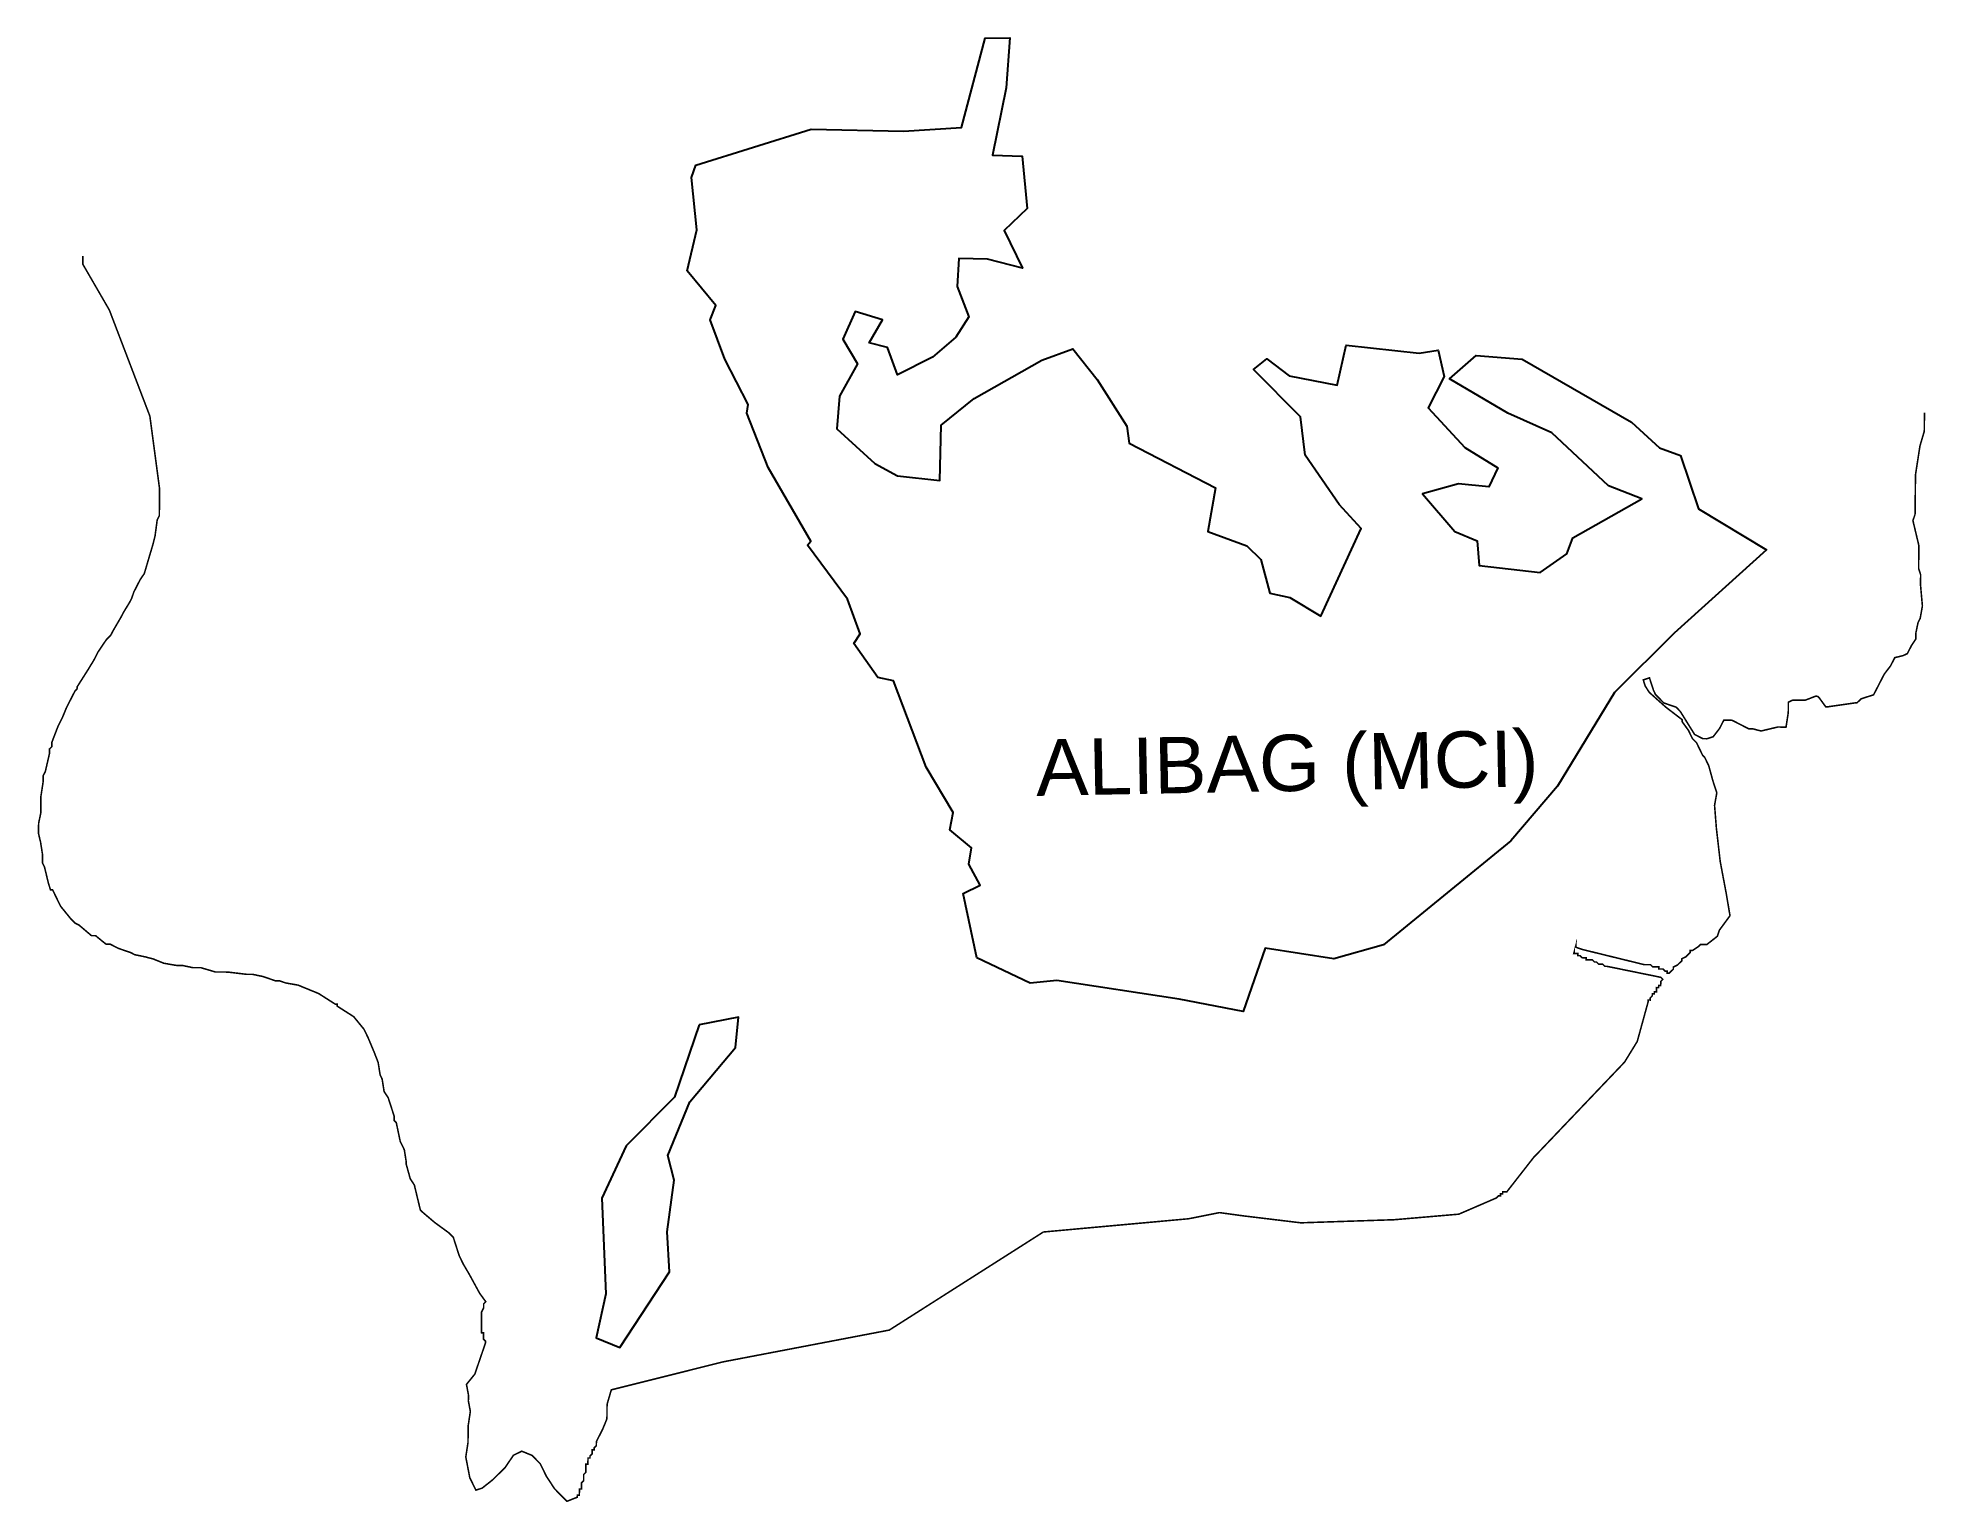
# Model space of a CAD drawing. Header units: metres. Extents: x 273578 to 277223, y 2061236 to 2064062.
import ezdxf

# ---------------------------------------------------------------- set-up
doc = ezdxf.new("R2010")
doc.units = ezdxf.units.M
for name, color, linetype in [('LOW TIDE LINE', 5, 'Continuous'), ('village', 3, 'Continuous'), ('VILLAGE NAME', 250, 'Continuous')]:
    doc.layers.add(name, color=color, linetype=linetype)
doc.styles.get("Standard").update_dxf_attribs({"font": 'calibri.ttf'})

msp = doc.modelspace()

# ---------------------------------------------------------------- linework, layer by layer
at = {"layer": 'LOW TIDE LINE', "lineweight": 18}
msp.add_lwpolyline([(277221.1, 2063338.2, 3.01, 3.01, 0), (277220.7, 2063302.1, 3.01, 3.01, 0), (277212.4, 2063274.1, 3.01, 3.01, 0), (277203.7, 2063218, 3.01, 3.01, 0), (277203.5, 2063193.9, 3.01, 3.01, 0), (277203.2, 2063165.9, 3.01, 3.01, 0), (277202.9, 2063141.8, 3.01, 3.01, 0), (277198.8, 2063129.8, 3.01, 3.01, 0), (277210.3, 2063081.5, 3.01, 3.01, 0), (277209.8, 2063037.4, 3.01, 3.01, 0), (277213.7, 2063025.3, 3.01, 3.01, 0), (277213.5, 2063005.3, 3.01, 3.01, 0), (277217.1, 2062965.1, 3.01, 3.01, 0), (277212.8, 2062941.1, 3.01, 3.01, 0), (277208.7, 2062933.1, 3.01, 3.01, 0), (277204.5, 2062913.1, 3.01, 3.01, 0), (277204.3, 2062901.1, 3.01, 3.01, 0), (277196.2, 2062889.1, 3.01, 3.01, 0), (277188, 2062873.2, 3.01, 3.01, 0), (277179.9, 2062869.3, 3.01, 3.01, 0), (277163.8, 2062865.4, 3.01, 3.01, 0), (277155.6, 2062849.5, 3.01, 3.01, 0), (277143.4, 2062833.5, 3.01, 3.01, 0), (277122.9, 2062793.7, 3.01, 3.01, 0), (277098.8, 2062785.9, 3.01, 3.01, 0), (277090.7, 2062778, 3.01, 3.01, 0), (277086.7, 2062778, 3.01, 3.01, 0), (277034.5, 2062770.5, 3.01, 3.01, 0), (277030.4, 2062770.6, 3.01, 3.01, 0), (277018.6, 2062786.8, 3.01, 3.01, 0), (277014.6, 2062790.8, 3.01, 3.01, 0), (277010.6, 2062790.9, 3.01, 3.01, 0), (276990.5, 2062783.1, 3.01, 3.01, 0), (276966.4, 2062783.3, 3.01, 3.01, 0), (276958.3, 2062779.4, 3.01, 3.01, 0), (276958.1, 2062759.3, 3.01, 3.01, 0), (276953.8, 2062731.3, 3.01, 3.01, 0), (276937.8, 2062731.5, 3.01, 3.01, 0), (276905.6, 2062723.8, 3.01, 3.01, 0), (276889.6, 2062728, 3.01, 3.01, 0), (276881.6, 2062728.1, 3.01, 3.01, 0), (276849.7, 2062744.5, 3.01, 3.01, 0), (276833.6, 2062744.6, 3.01, 3.01, 0), (276825.4, 2062728.7, 3.01, 3.01, 0), (276813.2, 2062712.8, 3.01, 3.01, 0), (276801.2, 2062708.9, 3.01, 3.01, 0), (276793.1, 2062709, 3.01, 3.01, 0), (276777.2, 2062717.2, 3.01, 3.01, 0), (276749.6, 2062761.6, 3.01, 3.01, 0), (276741.7, 2062769.7, 3.01, 3.01, 0), (276717.7, 2062778, 3.01, 3.01, 0), (276701.8, 2062794.2, 3.01, 3.01, 0), (276697.9, 2062802.3, 3.01, 3.01, 0), (276690.1, 2062826.4, 3.01, 3.01, 0), (276678.1, 2062822.5, 3.01, 3.01, 0), (276681.9, 2062810.5, 3.01, 3.01, 0), (276689.8, 2062798.3, 3.01, 3.01, 0), (276721.6, 2062769.9, 3.01, 3.01, 0), (276753.4, 2062745.5, 3.01, 3.01, 0), (276753.4, 2062741.5, 3.01, 3.01, 0), (276765.2, 2062725.3, 3.01, 3.01, 0), (276773.1, 2062709.2, 3.01, 3.01, 0), (276781, 2062701.1, 3.01, 3.01, 0), (276792.8, 2062676.9, 3.01, 3.01, 0), (276796.8, 2062672.8, 3.01, 3.01, 0), (276804.6, 2062656.7, 3.01, 3.01, 0), (276812.3, 2062628.5, 3.01, 3.01, 0), (276820.1, 2062604.4, 3.01, 3.01, 0), (276815.8, 2062580.4, 3.01, 3.01, 0), (276819.3, 2062536.2, 3.01, 3.01, 0), (276826.7, 2062471.9, 3.01, 3.01, 0), (276838.1, 2062411.6, 3.01, 3.01, 0), (276845.6, 2062367.4, 3.01, 3.01, 0), (276825.2, 2062339.6, 3.01, 3.01, 0), (276821.1, 2062327.6, 3.01, 3.01, 0), (276800.9, 2062311.8, 3.01, 3.01, 0), (276788.8, 2062311.9, 3.01, 3.01, 0), (276784.8, 2062307.9, 3.01, 3.01, 0), (276772.7, 2062300, 3.01, 3.01, 0), (276768.7, 2062300.1, 3.01, 3.01, 0), (276768.6, 2062296.1, 3.01, 3.01, 0), (276764.6, 2062292.1, 3.01, 3.01, 0), (276760.5, 2062288.1, 3.01, 3.01, 0), (276752.4, 2062284.2, 3.01, 3.01, 0), (276752.4, 2062280.2, 3.01, 3.01, 0), (276748.3, 2062276.2, 3.01, 3.01, 0), (276744.3, 2062272.3, 3.01, 3.01, 0), (276736.2, 2062268.3, 3.01, 3.01, 0), (276736.2, 2062264.3, 3.01, 3.01, 0), (276732.1, 2062260.3, 3.01, 3.01, 0), (276728.1, 2062256.4, 3.01, 3.01, 0), (276724.1, 2062256.4, 3.01, 3.01, 0), (276724.1, 2062260.4, 3.01, 3.01, 0), (276720.1, 2062260.5, 3.01, 3.01, 0), (276716.1, 2062264.5, 3.01, 3.01, 0), (276708.1, 2062264.6, 3.01, 3.01, 0), (276708.2, 2062268.6, 3.01, 3.01, 0), (276696.1, 2062268.8, 3.01, 3.01, 0), (276692.2, 2062272.8, 3.01, 3.01, 0), (276680.1, 2062272.9, 3.01, 3.01, 0), (276560.1, 2062302.3, 3.01, 3.01, 0), (276548.1, 2062306.5, 3.01, 3.01, 0), (276548.2, 2062310.5, 3.01, 3.01, 0), (276544, 2062294.5, 3.01, 3.01, 0), (276552, 2062294.4, 3.01, 3.01, 0), (276552, 2062290.4, 3.01, 3.01, 0), (276556, 2062290.3, 3.01, 3.01, 0), (276559.9, 2062286.3, 3.01, 3.01, 0), (276568, 2062286.2, 3.01, 3.01, 0), (276567.9, 2062282.2, 3.01, 3.01, 0), (276580, 2062282.1, 3.01, 3.01, 0), (276583.9, 2062278, 3.01, 3.01, 0), (276587.9, 2062278, 3.01, 3.01, 0), (276591.9, 2062273.9, 3.01, 3.01, 0), (276599.9, 2062273.8, 3.01, 3.01, 0), (276603.9, 2062269.8, 3.01, 3.01, 0), (276607.9, 2062269.7, 3.01, 3.01, 0), (276711.9, 2062248.5, 3.01, 3.01, 0), (276715.9, 2062244.5, 3.01, 3.01, 0), (276711.9, 2062240.5, 3.01, 3.01, 0), (276711.8, 2062232.5, 3.01, 3.01, 0), (276707.8, 2062232.5, 3.01, 3.01, 0), (276707.7, 2062228.5, 3.01, 3.01, 0), (276703.7, 2062228.6, 3.01, 3.01, 0), (276703.6, 2062220.5, 3.01, 3.01, 0), (276699.6, 2062220.6, 3.01, 3.01, 0), (276699.6, 2062216.6, 3.01, 3.01, 0), (276695.6, 2062216.6, 3.01, 3.01, 0), (276695.5, 2062212.6, 3.01, 3.01, 0), (276691.5, 2062208.6, 3.01, 3.01, 0), (276691.4, 2062204.6, 3.01, 3.01, 0), (276687.4, 2062204.7, 3.01, 3.01, 0), (276687.4, 2062200.7, 3.01, 3.01, 0), (276666.5, 2062124.7, 3.01, 3.01, 0), (276642, 2062084.8, 3.01, 3.01, 0), (276471.6, 2061906.1, 3.01, 3.01, 0), (276467.5, 2061902.2, 3.01, 3.01, 0), (276414.7, 2061834.6, 3.01, 3.01, 0), (276406.7, 2061834.6, 3.01, 3.01, 0), (276406.6, 2061830.6, 3.01, 3.01, 0), (276402.6, 2061830.7, 3.01, 3.01, 0), (276402.6, 2061826.7, 3.01, 3.01, 0), (276398.5, 2061826.7, 3.01, 3.01, 0), (276394.5, 2061822.7, 3.01, 3.01, 0), (276322, 2061791.4, 3.01, 3.01, 0), (276197.5, 2061780.7, 3.01, 3.01, 0), (276017, 2061774.7, 3.01, 3.01, 0), (275906.1, 2061788.1, 3.01, 3.01, 0), (275860, 2061794.4, 3, 3, 0), (275799.9, 2061782.5, 3, 3, 0), (275519.8, 2061757, 3, 3, 0), (275222.3, 2061567.7, 3, 3, 0), (274902, 2061506.5, 3, 3, 0), (274685.6, 2061452.4, 3, 3, 0), (274677.4, 2061424.5, 3, 3, 0), (274677.1, 2061396.5, 3, 3, 0), (274669, 2061376.6, 3, 3, 0), (274656.8, 2061352.7, 3, 3, 0), (274656.7, 2061344.7, 3, 3, 0), (274652.6, 2061340.8, 3, 3, 0), (274652.6, 2061336.8, 3, 3, 0), (274648.6, 2061336.8, 3, 3, 0), (274648.5, 2061328.8, 3, 3, 0), (274644.5, 2061324.8, 3, 3, 0), (274644.5, 2061320.8, 3, 3, 0), (274640.5, 2061320.9, 3, 3, 0), (274640.4, 2061308.9, 3, 3, 0), (274636.4, 2061308.9, 3, 3, 0), (274636.2, 2061292.9, 3, 3, 0), (274632.2, 2061289, 3, 3, 0), (274632.1, 2061277, 3, 3, 0), (274628.1, 2061273, 3, 3, 0), (274628, 2061261, 3, 3, 0), (274624, 2061261, 3, 3, 0), (274623.9, 2061249, 3, 3, 0), (274619.9, 2061249.1, 3, 3, 0), (274619.8, 2061245.1, 3, 3, 0), (274599.8, 2061237.3, 3, 3, 0), (274576, 2061261.5, 3, 3, 0), (274560.2, 2061285.6, 3, 3, 0), (274548.4, 2061309.7, 3, 3, 0), (274532.6, 2061325.8, 3, 3, 0), (274512.7, 2061334, 3, 3, 0), (274496.6, 2061326.1, 3, 3, 0), (274480.4, 2061302.3, 3, 3, 0), (274456.2, 2061278.5, 3, 3, 0), (274436.1, 2061262.7, 3, 3, 0), (274424.1, 2061258.8, 3, 3, 0), (274412.3, 2061282.9, 3, 3, 0), (274404.6, 2061322.9, 3, 3, 0), (274408.9, 2061350.9, 3, 3, 0), (274409.2, 2061382.9, 3, 3, 0), (274413.4, 2061410.8, 3, 3, 0), (274409.6, 2061430.9, 3, 3, 0), (274409.7, 2061442.8, 3, 3, 0), (274405.9, 2061462.9, 3, 3, 0), (274422, 2061482.7, 3, 3, 0), (274442.5, 2061542.5, 3, 3, 0), (274442.6, 2061546.5, 3, 3, 0), (274438.6, 2061550.5, 3, 3, 0), (274438.7, 2061562.5, 3, 3, 0), (274434.7, 2061562.6, 3, 3, 0), (274435.1, 2061602.6, 3, 3, 0), (274439.1, 2061610.5, 3, 3, 0), (274439.2, 2061618.5, 3, 3, 0), (274443.2, 2061622.5, 3, 3, 0), (274431.4, 2061638.6, 3, 3, 0), (274411.7, 2061674.7, 3, 3, 0), (274399.9, 2061694.8, 3, 3, 0), (274392, 2061710.9, 3, 3, 0), (274380.4, 2061747, 3, 3, 0), (274372.4, 2061755, 3, 3, 0), (274344.6, 2061775.3, 3, 3, 0), (274320.8, 2061795.5, 3, 3, 0), (274316.9, 2061799.5, 3, 3, 0), (274313, 2061815.5, 3, 3, 0), (274305.3, 2061847.6, 3, 3, 0), (274297.4, 2061859.7, 3, 3, 0), (274289.6, 2061887.7, 3, 3, 0), (274289.7, 2061891.7, 3, 3, 0), (274285.9, 2061915.7, 3, 3, 0), (274278, 2061931.8, 3, 3, 0), (274270.4, 2061967.9, 3, 3, 0), (274266.4, 2061971.9, 3, 3, 0), (274266.5, 2061979.9, 3, 3, 0), (274254.8, 2062016, 3, 3, 0), (274246.9, 2062028, 3, 3, 0), (274243.1, 2062052.1, 3, 3, 0), (274239.2, 2062060.1, 3, 3, 0), (274235.4, 2062084.1, 3, 3, 0), (274227.6, 2062104.2, 3, 3, 0), (274215.8, 2062132.3, 3, 3, 0), (274208, 2062148.3, 3, 3, 0), (274188.2, 2062172.5, 3, 3, 0), (274156.4, 2062192.8, 3, 3, 0), (274156.4, 2062196.8, 3, 3, 0), (274152.4, 2062196.8, 3, 3, 0), (274120.6, 2062217.1, 3, 3, 0), (274080.8, 2062233.4, 3, 3, 0), (274056.8, 2062237.6, 3, 3, 0), (274044.9, 2062241.7, 3, 3, 0), (274036.9, 2062241.8, 3, 3, 0), (274013, 2062250, 3, 3, 0), (273993, 2062254.2, 3, 3, 0), (273981, 2062254.3, 3, 3, 0), (273945.1, 2062258.6, 3, 3, 0), (273921.1, 2062258.8, 3, 3, 0), (273893.2, 2062267, 3, 3, 0), (273877.2, 2062267.2, 3, 3, 0), (273857.2, 2062271.4, 3, 3, 0), (273845.2, 2062271.5, 3, 3, 0), (273821.3, 2062275.7, 3, 3, 0), (273801.4, 2062283.8, 3, 3, 0), (273785.4, 2062288, 3, 3, 0), (273765.5, 2062292.1, 3, 3, 0), (273757.5, 2062296.2, 3, 3, 0), (273733.6, 2062304.4, 3, 3, 0), (273717.7, 2062312.6, 3, 3, 0), (273709.7, 2062312.6, 3, 3, 0), (273689.8, 2062328.8, 3, 3, 0), (273681.8, 2062328.9, 3, 3, 0), (273658, 2062349.1, 3, 3, 0), (273650.1, 2062353.1, 3, 3, 0), (273642.1, 2062361.2, 3, 3, 0), (273622.4, 2062385.4, 3, 3, 0), (273614.5, 2062401.4, 3, 3, 0), (273606.7, 2062417.5, 3, 3, 0), (273602.7, 2062417.5, 3, 3, 0), (273598.8, 2062429.6, 3, 3, 0), (273591.1, 2062461.6, 3, 3, 0), (273587.1, 2062469.6, 3, 3, 0), (273587.3, 2062485.6, 3, 3, 0), (273583.5, 2062509.7, 3, 3, 0), (273579.6, 2062525.7, 3, 3, 0), (273579.8, 2062545.7, 3, 3, 0), (273584, 2062565.6, 3, 3, 0), (273584.2, 2062597.6, 3, 3, 0), (273588.5, 2062625.6, 3, 3, 0), (273588.6, 2062637.6, 3, 3, 0), (273592.7, 2062645.5, 3, 3, 0), (273601, 2062681.4, 3, 3, 0), (273601, 2062689.4, 3, 3, 0), (273605.1, 2062693.4, 3, 3, 0), (273605.1, 2062701.4, 3, 3, 0), (273617.4, 2062733.3, 3, 3, 0), (273625.5, 2062749.2, 3, 3, 0), (273633.7, 2062769.1, 3, 3, 0), (273650, 2062801, 3, 3, 0), (273654, 2062804.9, 3, 3, 0), (273654.1, 2062808.9, 3, 3, 0), (273674.3, 2062840.7, 3, 3, 0), (273686.5, 2062860.6, 3, 3, 0), (273694.6, 2062876.5, 3, 3, 0), (273710.8, 2062900.4, 3, 3, 0), (273718.9, 2062908.3, 3, 3, 0), (273723, 2062916.3, 3, 3, 0), (273739.2, 2062944.1, 3, 3, 0), (273743.3, 2062952.1, 3, 3, 0), (273755.4, 2062972, 3, 3, 0), (273759.5, 2062979.9, 3, 3, 0), (273763.6, 2062991.9, 3, 3, 0), (273775.8, 2063015.8, 3, 3, 0), (273783.9, 2063027.7, 3, 3, 0), (273792.1, 2063055.6, 3, 3, 0), (273800.4, 2063083.5, 3, 3, 0), (273804.5, 2063099.5, 3, 3, 0), (273808.8, 2063131.4, 3, 3, 0), (273812.9, 2063139.4, 3, 3, 0), (273813.3, 2063191.4, 3, 3, 0), (273794.6, 2063331.5, 3, 3, 0), (273716.4, 2063536.1, 3, 3, 0), (273665.2, 2063624.5, 3, 3, 0), (273665.3, 2063640.5, 3, 3, 0)], format="xyseb", dxfattribs=at)
at = {"layer": 'village', "color": 3}
for points in [[(276314.4, 2063108.5, 0), (276357.1, 2063091.1, 0), (276361.3, 2063043.5, 0), (276478.8, 2063029.7, 0), (276530.8, 2063065.8, 0), (276542.4, 2063096.6, 0), (276675.1, 2063171.6, 0), (276611.3, 2063197.1, 0), (276501.5, 2063299.1, 0), (276416.6, 2063337.3, 0), (276303.7, 2063403.2, 0), (276355.3, 2063448.4, 0), (276444.1, 2063441.2, 0), (276655.1, 2063319.5, 0), (276709.5, 2063270.4, 0), (276750.3, 2063255.7, 0), (276784.5, 2063152.5, 0), (276916.2, 2063073.2, 0), (276738, 2062912.5, 0), (276622.7, 2062798.2, 0), (276512.4, 2062617.1, 0), (276422.4, 2062512, 0), (276176.3, 2062311.4, 0), (276080.4, 2062284.3, 0), (275948.2, 2062304.8, 0), (275905.9, 2062182.5, 0), (275782.1, 2062206.3, 0), (275545.6, 2062242.2, 0), (275494.5, 2062237.5, 0), (275391.2, 2062285.8, 0), (275364.8, 2062410.5, 0), (275397.7, 2062426.5, 0), (275375.6, 2062466.7, 0), (275381.2, 2062498.3, 0), (275339.4, 2062533, 0), (275345.5, 2062566.8, 0), (275293.2, 2062654, 0), (275230.4, 2062820.9, 0), (275199.9, 2062826.8, 0), (275154.1, 2062892.8, 0), (275165.8, 2062911.5, 0), (275141.9, 2062978.4, 0), (275064.6, 2063082.6, 0), (275071.1, 2063089.9, 0), (274988.7, 2063232.5, 0), (274947.1, 2063337.1, 0), (274949.8, 2063353.7, 0), (274904.9, 2063441.1, 0), (274876.2, 2063517.2, 0), (274887.3, 2063545.1, 0), (274832.3, 2063611.8, 0), (274850.5, 2063691.2, 0), (274840.2, 2063791.7, 0), (274849, 2063816, 0), (275071.7, 2063885.5, 0), (275249.5, 2063881.5, 0), (275361.5, 2063888.6, 0), (275407.7, 2064060.9, 0), (275454.9, 2064061.6, 0), (275447.8, 2063965, 0), (275421.9, 2063834.9, 0), (275478.9, 2063832.9, 0), (275488.3, 2063732.2, 0), (275443.9, 2063689.4, 0), (275479.6, 2063617.1, 0), (275411.9, 2063634.4, 0), (275356.5, 2063635.5, 0), (275353.5, 2063581.5, 0), (275376.2, 2063523.2, 0), (275351.1, 2063483.7, 0), (275305.6, 2063445.3, 0), (275238.2, 2063411.2, 0), (275219, 2063463.8, 0), (275183.2, 2063472.8, 0), (275208.9, 2063517, 0), (275156.2, 2063533.4, 0), (275132.3, 2063480.2, 0), (275160.7, 2063432.1, 0), (275126.4, 2063369.7, 0), (275121.2, 2063307, 0), (275194.5, 2063240, 0), (275237.9, 2063216.5, 0), (275320.1, 2063207.5, 0), (275322.6, 2063313.7, 0), (275386.1, 2063365.2, 0), (275517, 2063439.6, 0), (275576.9, 2063461.1, 0), (275623.7, 2063402, 0), (275680.8, 2063311.9, 0), (275685.3, 2063279.2, 0), (275852.1, 2063193.2, 0), (275837.5, 2063108.9, 0), (275912.4, 2063081.3, 0), (275939.4, 2063054.5, 0), (275956.8, 2062989.9, 0), (275995.9, 2062981.2, 0), (276055.6, 2062945.2, 0), (276133.3, 2063114.6, 0), (276090.8, 2063160.8, 0), (276025.5, 2063256.1, 0), (276016.1, 2063330.4, 0), (275925.6, 2063421.3, 0), (275951.5, 2063442.2, 0), (275994.2, 2063409.2, 0), (276087.4, 2063391.4, 0), (276104.7, 2063468.4, 0), (276245.7, 2063452.9, 0), (276282.3, 2063458.9, 0), (276293.6, 2063408.1, 0), (276262.7, 2063347.3, 0), (276333.6, 2063271.1, 0), (276397.4, 2063231.7, 0), (276379.8, 2063194.9, 0), (276321.5, 2063200.8, 0), (276251.8, 2063181.6, 0)], [(274855.4, 2062156.6, 0), (274807.9, 2062017.2, 0), (274714, 2061923.4, 0), (274667.5, 2061822.5, 0), (274675.1, 2061637.8, 0), (274656.6, 2061552.8, 0), (274702.1, 2061534, 0), (274798.1, 2061679.9, 0), (274793.6, 2061757.3, 0), (274806.9, 2061856.7, 0), (274794.7, 2061904.8, 0), (274837.1, 2062008.3, 0), (274925.5, 2062113.1, 0), (274931.3, 2062171.5, 0)], [(274855.4, 2062156.6, 0), (274807.9, 2062017.2, 0), (274714, 2061923.4, 0), (274667.5, 2061822.5, 0), (274675.1, 2061637.8, 0), (274656.6, 2061552.8, 0), (274702.1, 2061534, 0), (274798.1, 2061679.9, 0), (274793.6, 2061757.3, 0), (274806.9, 2061856.7, 0), (274794.7, 2061904.8, 0), (274837.1, 2062008.3, 0), (274925.5, 2062113.1, 0), (274931.3, 2062171.5, 0)]]:
    msp.add_polyline3d(points, close=True, dxfattribs=at)

# ---------------------------------------------------------------- texts
at = {"layer": 'VILLAGE NAME', "insert": (275504.3, 2062707.2), "char_height": 108.748, "attachment_point": 1, "rotation": 1.1028}
msp.add_mtext_dynamic_manual_height_columns('{\\fArial|b0|i0|c0|p34;ALIBAG (MCI)}', width=1043.665, gutter_width=543.7, heights=[0], dxfattribs=at)

doc.saveas('drawing.dxf')
